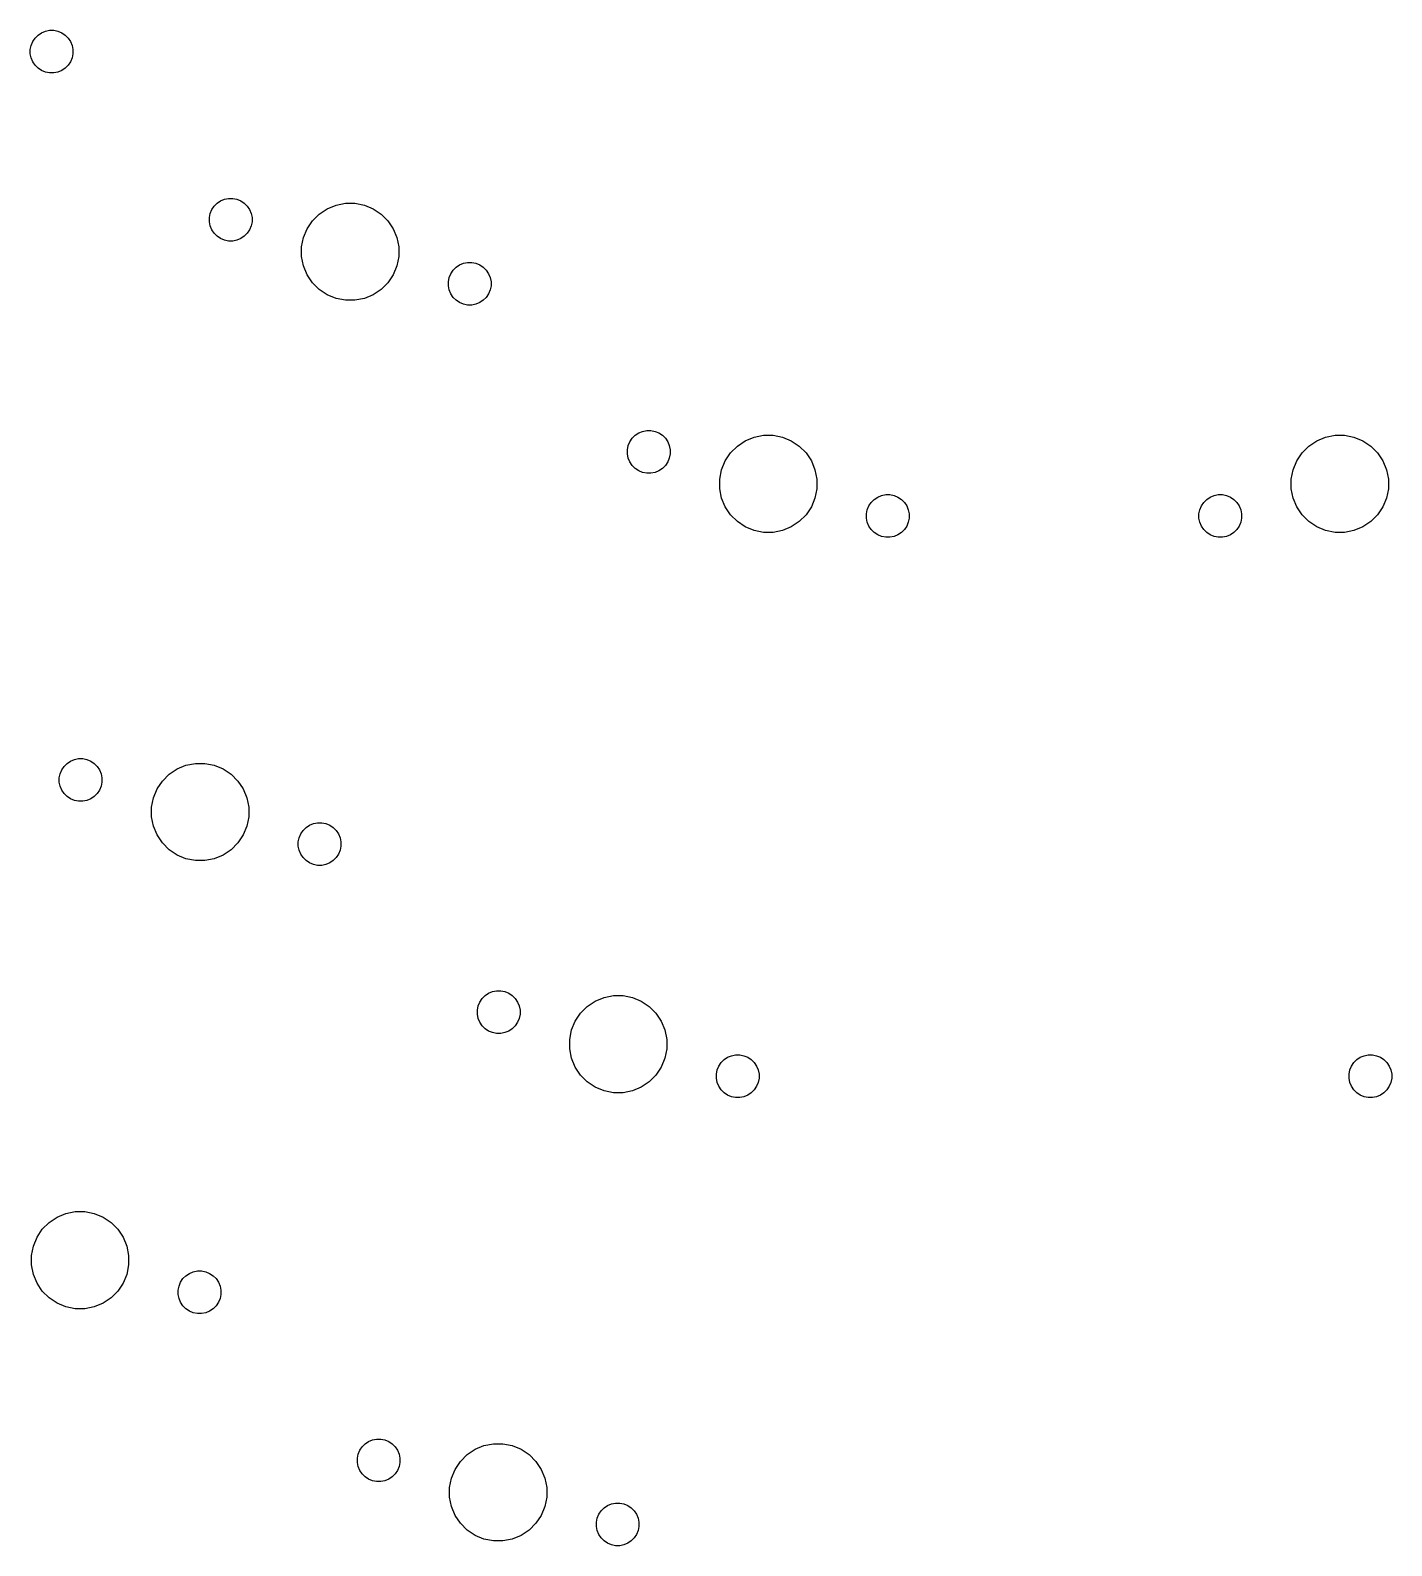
# Model space of a CAD drawing. Extents: x -662 to -203, y -195 to -58.
# Drawn here: x -425.3 to -369.4, y -130.3 to -68.1 of the extents above; entities that cross this region are included whole.
import ezdxf

# ---------------------------------------------------------------- set-up
doc = ezdxf.new("R2010")
doc.units = 0
doc.layers.add('BLACK', color=7, linetype='CONTINUOUS')

msp = doc.modelspace()

# ---------------------------------------------------------------- linework, layer by layer
at = {"layer": 'BLACK', "linetype": 'CONTINUOUS'}
for p, q in [((-425.237, -68.5124), (-425.142, -68.3691)), ((-425.142, -68.3691), (-425.02, -68.2472)), ((-425.02, -68.2472), (-424.877, -68.1515)), ((-424.877, -68.1515), (-424.717, -68.0855)), ((-424.717, -68.0855), (-424.548, -68.0519)), ((-424.548, -68.0519), (-424.376, -68.0519)), ((-424.376, -68.0519), (-424.207, -68.0855)), ((-424.207, -68.0855), (-424.048, -68.1515)), ((-424.048, -68.1515), (-423.904, -68.2472)), ((-423.904, -68.2472), (-423.782, -68.3691)), ((-423.782, -68.3691), (-423.687, -68.5124)), ((-425.337, -68.8407), (-425.303, -68.6717)), ((-425.337, -69.0131), (-425.337, -68.8407)), ((-425.303, -69.1821), (-425.337, -69.0131)), ((-425.303, -68.6717), (-425.237, -68.5124)), ((-423.687, -68.5124), (-423.621, -68.6717)), ((-423.621, -68.6717), (-423.587, -68.8407)), ((-423.587, -69.0131), (-423.621, -69.1821)), ((-423.587, -68.8407), (-423.587, -69.0131)), ((-425.237, -69.3414), (-425.303, -69.1821)), ((-425.142, -69.4847), (-425.237, -69.3414)), ((-425.02, -69.6066), (-425.142, -69.4847)), ((-424.877, -69.7023), (-425.02, -69.6066)), ((-423.904, -69.6066), (-424.048, -69.7023)), ((-423.782, -69.4847), (-423.904, -69.6066)), ((-423.687, -69.3414), (-423.782, -69.4847)), ((-423.621, -69.1821), (-423.687, -69.3414)), ((-424.717, -69.7683), (-424.877, -69.7023)), ((-424.548, -69.8019), (-424.717, -69.7683)), ((-424.376, -69.8019), (-424.548, -69.8019)), ((-424.207, -69.7683), (-424.376, -69.8019)), ((-424.048, -69.7023), (-424.207, -69.7683)), ((-417.883, -75.4136), (-417.787, -75.2702)), ((-417.787, -75.2702), (-417.665, -75.1484)), ((-417.665, -75.1484), (-417.522, -75.0526)), ((-417.522, -75.0526), (-417.363, -74.9867)), ((-417.363, -74.9867), (-417.194, -74.953)), ((-417.194, -74.953), (-417.021, -74.953)), ((-417.021, -74.953), (-416.852, -74.9867)), ((-416.852, -74.9867), (-416.693, -75.0526)), ((-416.693, -75.0526), (-416.55, -75.1484)), ((-416.55, -75.1484), (-416.428, -75.2702)), ((-416.428, -75.2702), (-416.332, -75.4136)), ((-413.145, -75.3759), (-412.782, -75.2255)), ((-412.782, -75.2255), (-412.397, -75.1489)), ((-412.397, -75.1489), (-412.004, -75.1489)), ((-412.004, -75.1489), (-411.619, -75.2255)), ((-411.619, -75.2255), (-411.256, -75.3759)), ((-417.983, -75.7418), (-417.949, -75.5728)), ((-417.983, -75.9142), (-417.983, -75.7418)), ((-417.949, -75.5728), (-417.883, -75.4136)), ((-416.332, -75.4136), (-416.266, -75.5728)), ((-416.266, -75.5728), (-416.233, -75.7418)), ((-416.233, -75.7418), (-416.233, -75.9142)), ((-413.968, -76.1984), (-413.749, -75.8718)), ((-413.749, -75.8718), (-413.472, -75.5941)), ((-413.472, -75.5941), (-413.145, -75.3759)), ((-411.256, -75.3759), (-410.93, -75.5941)), ((-410.93, -75.5941), (-410.652, -75.8718)), ((-410.652, -75.8718), (-410.434, -76.1984)), ((-417.949, -76.0833), (-417.983, -75.9142)), ((-417.883, -76.2425), (-417.949, -76.0833)), ((-417.787, -76.3858), (-417.883, -76.2425)), ((-417.665, -76.5077), (-417.787, -76.3858)), ((-417.522, -76.6034), (-417.665, -76.5077)), ((-416.55, -76.5077), (-416.693, -76.6034)), ((-416.428, -76.3858), (-416.55, -76.5077)), ((-416.332, -76.2425), (-416.428, -76.3858)), ((-416.266, -76.0833), (-416.332, -76.2425)), ((-416.233, -75.9142), (-416.266, -76.0833)), ((-414.118, -76.5612), (-413.968, -76.1984)), ((-410.434, -76.1984), (-410.283, -76.5612)), ((-417.363, -76.6694), (-417.522, -76.6034)), ((-417.194, -76.703), (-417.363, -76.6694)), ((-417.021, -76.703), (-417.194, -76.703)), ((-416.852, -76.6694), (-417.021, -76.703)), ((-416.693, -76.6034), (-416.852, -76.6694)), ((-414.195, -76.9464), (-414.118, -76.5612)), ((-414.195, -77.3392), (-414.195, -76.9464)), ((-410.283, -76.5612), (-410.207, -76.9464)), ((-410.207, -76.9464), (-410.207, -77.3392)), ((-414.118, -77.7244), (-414.195, -77.3392)), ((-413.968, -78.0873), (-414.118, -77.7244)), ((-410.283, -77.7244), (-410.434, -78.0873)), ((-410.207, -77.3392), (-410.283, -77.7244)), ((-407.852, -77.778), (-407.708, -77.6822)), ((-407.708, -77.6822), (-407.549, -77.6163)), ((-407.549, -77.6163), (-407.38, -77.5826)), ((-407.38, -77.5826), (-407.208, -77.5826)), ((-407.208, -77.5826), (-407.039, -77.6163)), ((-407.039, -77.6163), (-406.879, -77.6822)), ((-406.879, -77.6822), (-406.736, -77.778)), ((-413.749, -78.4139), (-413.968, -78.0873)), ((-410.434, -78.0873), (-410.652, -78.4139)), ((-408.169, -78.3714), (-408.135, -78.2024)), ((-408.169, -78.5438), (-408.169, -78.3714)), ((-408.135, -78.2024), (-408.069, -78.0432)), ((-408.069, -78.0432), (-407.973, -77.8998)), ((-407.973, -77.8998), (-407.852, -77.778)), ((-406.736, -77.778), (-406.614, -77.8998)), ((-406.614, -77.8998), (-406.518, -78.0432)), ((-406.518, -78.0432), (-406.452, -78.2024)), ((-406.452, -78.2024), (-406.419, -78.3714)), ((-406.419, -78.3714), (-406.419, -78.5438)), ((-413.472, -78.6916), (-413.749, -78.4139)), ((-413.145, -78.9098), (-413.472, -78.6916)), ((-412.782, -79.0601), (-413.145, -78.9098)), ((-411.256, -78.9098), (-411.619, -79.0601)), ((-410.93, -78.6916), (-411.256, -78.9098)), ((-410.652, -78.4139), (-410.93, -78.6916)), ((-408.135, -78.7129), (-408.169, -78.5438)), ((-408.069, -78.8721), (-408.135, -78.7129)), ((-407.973, -79.0154), (-408.069, -78.8721)), ((-406.518, -78.8721), (-406.614, -79.0154)), ((-406.452, -78.7129), (-406.518, -78.8721)), ((-406.419, -78.5438), (-406.452, -78.7129)), ((-412.397, -79.1367), (-412.782, -79.0601)), ((-412.004, -79.1367), (-412.397, -79.1367)), ((-411.619, -79.0601), (-412.004, -79.1367)), ((-407.852, -79.1373), (-407.973, -79.0154)), ((-407.708, -79.233), (-407.852, -79.1373)), ((-407.549, -79.299), (-407.708, -79.233)), ((-407.38, -79.3326), (-407.549, -79.299)), ((-407.208, -79.3326), (-407.38, -79.3326)), ((-407.039, -79.299), (-407.208, -79.3326)), ((-406.879, -79.233), (-407.039, -79.299)), ((-406.736, -79.1373), (-406.879, -79.233)), ((-406.614, -79.0154), (-406.736, -79.1373)), ((-400.497, -84.6791), (-400.354, -84.5833)), ((-400.354, -84.5833), (-400.195, -84.5174)), ((-400.195, -84.5174), (-400.026, -84.4837)), ((-400.026, -84.4837), (-399.853, -84.4837)), ((-399.853, -84.4837), (-399.684, -84.5174)), ((-399.684, -84.5174), (-399.525, -84.5833)), ((-399.525, -84.5833), (-399.382, -84.6791)), ((-400.814, -85.2726), (-400.781, -85.1035)), ((-400.781, -85.1035), (-400.715, -84.9443)), ((-400.715, -84.9443), (-400.619, -84.801)), ((-400.619, -84.801), (-400.497, -84.6791)), ((-399.382, -84.6791), (-399.26, -84.801)), ((-399.26, -84.801), (-399.164, -84.9443)), ((-399.164, -84.9443), (-399.098, -85.1035)), ((-399.098, -85.1035), (-399.064, -85.2726)), ((-396.581, -85.4025), (-396.303, -85.1248)), ((-396.303, -85.1248), (-395.977, -84.9066)), ((-395.977, -84.9066), (-395.614, -84.7563)), ((-395.614, -84.7563), (-395.229, -84.6796)), ((-395.229, -84.6796), (-394.836, -84.6796)), ((-394.836, -84.6796), (-394.451, -84.7563)), ((-394.451, -84.7563), (-394.088, -84.9066)), ((-394.088, -84.9066), (-393.761, -85.1248)), ((-393.761, -85.1248), (-393.484, -85.4025)), ((-373.114, -85.4025), (-372.836, -85.1248)), ((-372.836, -85.1248), (-372.509, -84.9066)), ((-372.509, -84.9066), (-372.147, -84.7563)), ((-372.147, -84.7563), (-371.761, -84.6796)), ((-371.761, -84.6796), (-371.369, -84.6796)), ((-371.369, -84.6796), (-370.983, -84.7563)), ((-370.983, -84.7563), (-370.62, -84.9066)), ((-370.62, -84.9066), (-370.294, -85.1248)), ((-370.294, -85.1248), (-370.016, -85.4025)), ((-400.814, -85.4449), (-400.814, -85.2726)), ((-400.781, -85.614), (-400.814, -85.4449)), ((-400.715, -85.7732), (-400.781, -85.614)), ((-400.619, -85.9165), (-400.715, -85.7732)), ((-399.164, -85.7732), (-399.26, -85.9165)), ((-399.098, -85.614), (-399.164, -85.7732)), ((-399.064, -85.4449), (-399.098, -85.614)), ((-399.064, -85.2726), (-399.064, -85.4449)), ((-396.95, -86.092), (-396.799, -85.7291)), ((-396.799, -85.7291), (-396.581, -85.4025)), ((-393.484, -85.4025), (-393.265, -85.7291)), ((-393.265, -85.7291), (-393.115, -86.092)), ((-373.482, -86.092), (-373.332, -85.7291)), ((-373.332, -85.7291), (-373.114, -85.4025)), ((-370.016, -85.4025), (-369.798, -85.7291)), ((-369.798, -85.7291), (-369.648, -86.092)), ((-400.497, -86.0384), (-400.619, -85.9165)), ((-400.354, -86.1342), (-400.497, -86.0384)), ((-400.195, -86.2001), (-400.354, -86.1342)), ((-400.026, -86.2337), (-400.195, -86.2001)), ((-399.853, -86.2337), (-400.026, -86.2337)), ((-399.684, -86.2001), (-399.853, -86.2337)), ((-399.525, -86.1342), (-399.684, -86.2001)), ((-399.382, -86.0384), (-399.525, -86.1342)), ((-399.26, -85.9165), (-399.382, -86.0384)), ((-397.026, -86.4772), (-396.95, -86.092)), ((-393.115, -86.092), (-393.039, -86.4772)), ((-373.559, -86.4772), (-373.482, -86.092)), ((-369.648, -86.092), (-369.571, -86.4772)), ((-397.026, -86.8699), (-397.026, -86.4772)), ((-396.95, -87.2551), (-397.026, -86.8699)), ((-393.039, -86.8699), (-393.115, -87.2551)), ((-393.039, -86.4772), (-393.039, -86.8699)), ((-373.559, -86.8699), (-373.559, -86.4772)), ((-373.482, -87.2551), (-373.559, -86.8699)), ((-369.571, -86.8699), (-369.648, -87.2551)), ((-369.571, -86.4772), (-369.571, -86.8699)), ((-396.799, -87.618), (-396.95, -87.2551)), ((-396.581, -87.9446), (-396.799, -87.618)), ((-393.265, -87.618), (-393.484, -87.9446)), ((-393.115, -87.2551), (-393.265, -87.618)), ((-390.967, -87.7331), (-390.901, -87.5739)), ((-390.901, -87.5739), (-390.805, -87.4306)), ((-390.805, -87.4306), (-390.683, -87.3087)), ((-390.683, -87.3087), (-390.54, -87.2129)), ((-390.54, -87.2129), (-390.381, -87.147)), ((-390.381, -87.147), (-390.212, -87.1134)), ((-390.212, -87.1134), (-390.039, -87.1134)), ((-390.039, -87.1134), (-389.87, -87.147)), ((-389.87, -87.147), (-389.711, -87.2129)), ((-389.711, -87.2129), (-389.568, -87.3087)), ((-389.568, -87.3087), (-389.446, -87.4306)), ((-389.446, -87.4306), (-389.35, -87.5739)), ((-389.35, -87.5739), (-389.284, -87.7331)), ((-377.313, -87.7331), (-377.247, -87.5739)), ((-377.247, -87.5739), (-377.151, -87.4306)), ((-377.151, -87.4306), (-377.03, -87.3087)), ((-377.03, -87.3087), (-376.886, -87.2129)), ((-376.886, -87.2129), (-376.727, -87.147)), ((-376.727, -87.147), (-376.558, -87.1134)), ((-376.558, -87.1134), (-376.386, -87.1134)), ((-376.386, -87.1134), (-376.217, -87.147)), ((-376.217, -87.147), (-376.057, -87.2129)), ((-376.057, -87.2129), (-375.914, -87.3087)), ((-375.914, -87.3087), (-375.792, -87.4306)), ((-375.792, -87.4306), (-375.696, -87.5739)), ((-375.696, -87.5739), (-375.63, -87.7331)), ((-373.332, -87.618), (-373.482, -87.2551)), ((-373.114, -87.9446), (-373.332, -87.618)), ((-369.798, -87.618), (-370.016, -87.9446)), ((-369.648, -87.2551), (-369.798, -87.618)), ((-396.303, -88.2223), (-396.581, -87.9446)), ((-395.977, -88.4405), (-396.303, -88.2223)), ((-393.761, -88.2223), (-394.088, -88.4405)), ((-393.484, -87.9446), (-393.761, -88.2223)), ((-391.001, -87.9022), (-390.967, -87.7331)), ((-391.001, -88.0745), (-391.001, -87.9022)), ((-390.967, -88.2436), (-391.001, -88.0745)), ((-390.901, -88.4028), (-390.967, -88.2436)), ((-389.284, -88.2436), (-389.35, -88.4028)), ((-389.284, -87.7331), (-389.251, -87.9022)), ((-389.251, -88.0745), (-389.284, -88.2436)), ((-389.251, -87.9022), (-389.251, -88.0745)), ((-377.347, -87.9022), (-377.313, -87.7331)), ((-377.347, -88.0745), (-377.347, -87.9022)), ((-377.313, -88.2436), (-377.347, -88.0745)), ((-377.247, -88.4028), (-377.313, -88.2436)), ((-375.63, -88.2436), (-375.696, -88.4028)), ((-375.63, -87.7331), (-375.597, -87.9022)), ((-375.597, -88.0745), (-375.63, -88.2436)), ((-375.597, -87.9022), (-375.597, -88.0745)), ((-372.836, -88.2223), (-373.114, -87.9446)), ((-372.509, -88.4405), (-372.836, -88.2223)), ((-370.294, -88.2223), (-370.62, -88.4405)), ((-370.016, -87.9446), (-370.294, -88.2223)), ((-395.614, -88.5908), (-395.977, -88.4405)), ((-395.229, -88.6675), (-395.614, -88.5908)), ((-394.836, -88.6675), (-395.229, -88.6675)), ((-394.451, -88.5908), (-394.836, -88.6675)), ((-394.088, -88.4405), (-394.451, -88.5908)), ((-390.805, -88.5461), (-390.901, -88.4028)), ((-390.683, -88.668), (-390.805, -88.5461)), ((-390.54, -88.7638), (-390.683, -88.668)), ((-390.381, -88.8297), (-390.54, -88.7638)), ((-390.212, -88.8634), (-390.381, -88.8297)), ((-390.039, -88.8634), (-390.212, -88.8634)), ((-389.87, -88.8297), (-390.039, -88.8634)), ((-389.711, -88.7638), (-389.87, -88.8297)), ((-389.568, -88.668), (-389.711, -88.7638)), ((-389.446, -88.5461), (-389.568, -88.668)), ((-389.35, -88.4028), (-389.446, -88.5461)), ((-377.151, -88.5461), (-377.247, -88.4028)), ((-377.03, -88.668), (-377.151, -88.5461)), ((-376.886, -88.7638), (-377.03, -88.668)), ((-376.727, -88.8297), (-376.886, -88.7638)), ((-376.558, -88.8634), (-376.727, -88.8297)), ((-376.386, -88.8634), (-376.558, -88.8634)), ((-376.217, -88.8297), (-376.386, -88.8634)), ((-376.057, -88.7638), (-376.217, -88.8297)), ((-375.914, -88.668), (-376.057, -88.7638)), ((-375.792, -88.5461), (-375.914, -88.668)), ((-375.696, -88.4028), (-375.792, -88.5461)), ((-372.147, -88.5908), (-372.509, -88.4405)), ((-371.761, -88.6675), (-372.147, -88.5908)), ((-371.369, -88.6675), (-371.761, -88.6675)), ((-370.983, -88.5908), (-371.369, -88.6675)), ((-370.62, -88.4405), (-370.983, -88.5908)), ((-424.046, -98.4147), (-423.95, -98.2714)), ((-423.95, -98.2714), (-423.828, -98.1495)), ((-423.828, -98.1495), (-423.685, -98.0537)), ((-423.685, -98.0537), (-423.526, -97.9878)), ((-423.526, -97.9878), (-423.357, -97.9541)), ((-423.357, -97.9541), (-423.185, -97.9541)), ((-423.185, -97.9541), (-423.015, -97.9878)), ((-423.015, -97.9878), (-422.856, -98.0537)), ((-422.856, -98.0537), (-422.713, -98.1495)), ((-422.713, -98.1495), (-422.591, -98.2714)), ((-422.591, -98.2714), (-422.495, -98.4147)), ((-419.308, -98.377), (-418.945, -98.2267)), ((-418.945, -98.2267), (-418.56, -98.15)), ((-418.56, -98.15), (-418.167, -98.15)), ((-418.167, -98.15), (-417.782, -98.2267)), ((-417.782, -98.2267), (-417.419, -98.377)), ((-424.146, -98.743), (-424.112, -98.5739)), ((-424.146, -98.9153), (-424.146, -98.743)), ((-424.112, -99.0844), (-424.146, -98.9153)), ((-424.112, -98.5739), (-424.046, -98.4147)), ((-422.495, -98.4147), (-422.429, -98.5739)), ((-422.429, -98.5739), (-422.396, -98.743)), ((-422.396, -98.9153), (-422.429, -99.0844)), ((-422.396, -98.743), (-422.396, -98.9153)), ((-420.131, -99.1995), (-419.913, -98.8729)), ((-419.913, -98.8729), (-419.635, -98.5952)), ((-419.635, -98.5952), (-419.308, -98.377)), ((-417.419, -98.377), (-417.093, -98.5952)), ((-417.093, -98.5952), (-416.815, -98.8729)), ((-416.815, -98.8729), (-416.597, -99.1995)), ((-424.046, -99.2436), (-424.112, -99.0844)), ((-423.95, -99.3869), (-424.046, -99.2436)), ((-423.828, -99.5088), (-423.95, -99.3869)), ((-423.685, -99.6045), (-423.828, -99.5088)), ((-422.713, -99.5088), (-422.856, -99.6045)), ((-422.591, -99.3869), (-422.713, -99.5088)), ((-422.495, -99.2436), (-422.591, -99.3869)), ((-422.429, -99.0844), (-422.495, -99.2436)), ((-420.281, -99.5623), (-420.131, -99.1995)), ((-416.597, -99.1995), (-416.447, -99.5623)), ((-423.526, -99.6705), (-423.685, -99.6045)), ((-423.357, -99.7041), (-423.526, -99.6705)), ((-423.185, -99.7041), (-423.357, -99.7041)), ((-423.015, -99.6705), (-423.185, -99.7041)), ((-422.856, -99.6045), (-423.015, -99.6705)), ((-420.358, -99.9476), (-420.281, -99.5623)), ((-420.358, -100.34), (-420.358, -99.9476)), ((-416.447, -99.5623), (-416.37, -99.9476)), ((-416.37, -99.9476), (-416.37, -100.34)), ((-420.281, -100.726), (-420.358, -100.34)), ((-420.131, -101.088), (-420.281, -100.726)), ((-416.447, -100.726), (-416.597, -101.088)), ((-416.37, -100.34), (-416.447, -100.726)), ((-414.137, -100.901), (-414.015, -100.779)), ((-414.015, -100.779), (-413.871, -100.683)), ((-413.871, -100.683), (-413.712, -100.617)), ((-413.712, -100.617), (-413.543, -100.584)), ((-413.543, -100.584), (-413.371, -100.584)), ((-413.371, -100.584), (-413.202, -100.617)), ((-413.202, -100.617), (-413.042, -100.683)), ((-413.042, -100.683), (-412.899, -100.779)), ((-412.899, -100.779), (-412.777, -100.901)), ((-419.913, -101.415), (-420.131, -101.088)), ((-416.597, -101.088), (-416.815, -101.415)), ((-414.332, -101.373), (-414.298, -101.204)), ((-414.332, -101.545), (-414.332, -101.373)), ((-414.298, -101.204), (-414.232, -101.044)), ((-414.232, -101.044), (-414.137, -100.901)), ((-412.777, -100.901), (-412.681, -101.044)), ((-412.681, -101.044), (-412.616, -101.204)), ((-412.616, -101.204), (-412.582, -101.373)), ((-412.582, -101.373), (-412.582, -101.545)), ((-419.635, -101.693), (-419.913, -101.415)), ((-419.308, -101.911), (-419.635, -101.693)), ((-418.945, -102.061), (-419.308, -101.911)), ((-417.419, -101.911), (-417.782, -102.061)), ((-417.093, -101.693), (-417.419, -101.911)), ((-416.815, -101.415), (-417.093, -101.693)), ((-414.298, -101.714), (-414.332, -101.545)), ((-414.232, -101.873), (-414.298, -101.714)), ((-414.137, -102.017), (-414.232, -101.873)), ((-414.015, -102.138), (-414.137, -102.017)), ((-412.777, -102.017), (-412.899, -102.138)), ((-412.681, -101.873), (-412.777, -102.017)), ((-412.616, -101.714), (-412.681, -101.873)), ((-412.582, -101.545), (-412.616, -101.714)), ((-418.56, -102.138), (-418.945, -102.061)), ((-418.167, -102.138), (-418.56, -102.138)), ((-417.782, -102.061), (-418.167, -102.138)), ((-413.871, -102.234), (-414.015, -102.138)), ((-413.712, -102.3), (-413.871, -102.234)), ((-413.543, -102.334), (-413.712, -102.3)), ((-413.371, -102.334), (-413.543, -102.334)), ((-413.202, -102.3), (-413.371, -102.334)), ((-413.042, -102.234), (-413.202, -102.3)), ((-412.899, -102.138), (-413.042, -102.234)), ((-406.66, -107.68), (-406.517, -107.584)), ((-406.517, -107.584), (-406.358, -107.518)), ((-406.358, -107.518), (-406.189, -107.485)), ((-406.189, -107.485), (-406.016, -107.485)), ((-406.016, -107.485), (-405.847, -107.518)), ((-405.847, -107.518), (-405.688, -107.584)), ((-405.688, -107.584), (-405.545, -107.68)), ((-406.977, -108.274), (-406.944, -108.105)), ((-406.944, -108.105), (-406.878, -107.945)), ((-406.878, -107.945), (-406.782, -107.802)), ((-406.782, -107.802), (-406.66, -107.68)), ((-405.545, -107.68), (-405.423, -107.802)), ((-405.423, -107.802), (-405.327, -107.945)), ((-405.327, -107.945), (-405.261, -108.105)), ((-405.261, -108.105), (-405.227, -108.274)), ((-402.744, -108.404), (-402.467, -108.126)), ((-402.467, -108.126), (-402.14, -107.908)), ((-402.14, -107.908), (-401.777, -107.757)), ((-401.777, -107.757), (-401.392, -107.681)), ((-401.392, -107.681), (-400.999, -107.681)), ((-400.999, -107.681), (-400.614, -107.757)), ((-400.614, -107.757), (-400.251, -107.908)), ((-400.251, -107.908), (-399.925, -108.126)), ((-399.925, -108.126), (-399.647, -108.404)), ((-406.977, -108.446), (-406.977, -108.274)), ((-406.944, -108.615), (-406.977, -108.446)), ((-406.878, -108.774), (-406.944, -108.615)), ((-406.782, -108.918), (-406.878, -108.774)), ((-405.327, -108.774), (-405.423, -108.918)), ((-405.261, -108.615), (-405.327, -108.774)), ((-405.227, -108.446), (-405.261, -108.615)), ((-405.227, -108.274), (-405.227, -108.446)), ((-403.113, -109.093), (-402.963, -108.73)), ((-402.963, -108.73), (-402.744, -108.404)), ((-399.647, -108.404), (-399.429, -108.73)), ((-399.429, -108.73), (-399.278, -109.093)), ((-406.66, -109.04), (-406.782, -108.918)), ((-406.517, -109.135), (-406.66, -109.04)), ((-406.358, -109.201), (-406.517, -109.135)), ((-406.189, -109.235), (-406.358, -109.201)), ((-406.016, -109.235), (-406.189, -109.235)), ((-405.847, -109.201), (-406.016, -109.235)), ((-405.688, -109.135), (-405.847, -109.201)), ((-405.545, -109.04), (-405.688, -109.135)), ((-405.423, -108.918), (-405.545, -109.04)), ((-403.189, -109.478), (-403.113, -109.093)), ((-403.189, -109.871), (-403.189, -109.478)), ((-399.278, -109.093), (-399.202, -109.478)), ((-399.202, -109.478), (-399.202, -109.871)), ((-403.113, -110.256), (-403.189, -109.871)), ((-399.202, -109.871), (-399.278, -110.256)), ((-396.544, -110.148), (-396.375, -110.114)), ((-396.375, -110.114), (-396.202, -110.114)), ((-396.202, -110.114), (-396.033, -110.148)), ((-370.564, -110.148), (-370.395, -110.114)), ((-370.395, -110.114), (-370.223, -110.114)), ((-370.223, -110.114), (-370.053, -110.148)), ((-402.963, -110.619), (-403.113, -110.256)), ((-402.744, -110.946), (-402.963, -110.619)), ((-399.429, -110.619), (-399.647, -110.946)), ((-399.278, -110.256), (-399.429, -110.619)), ((-397.164, -110.903), (-397.13, -110.734)), ((-397.13, -110.734), (-397.064, -110.575)), ((-397.064, -110.575), (-396.968, -110.432)), ((-396.968, -110.432), (-396.846, -110.31)), ((-396.846, -110.31), (-396.703, -110.214)), ((-396.703, -110.214), (-396.544, -110.148)), ((-396.033, -110.148), (-395.874, -110.214)), ((-395.874, -110.214), (-395.731, -110.31)), ((-395.731, -110.31), (-395.609, -110.432)), ((-395.609, -110.432), (-395.513, -110.575)), ((-395.513, -110.575), (-395.447, -110.734)), ((-395.447, -110.734), (-395.414, -110.903)), ((-371.184, -110.903), (-371.15, -110.734)), ((-371.15, -110.734), (-371.084, -110.575)), ((-371.084, -110.575), (-370.988, -110.432)), ((-370.988, -110.432), (-370.866, -110.31)), ((-370.866, -110.31), (-370.723, -110.214)), ((-370.723, -110.214), (-370.564, -110.148)), ((-370.053, -110.148), (-369.894, -110.214)), ((-369.894, -110.214), (-369.751, -110.31)), ((-369.751, -110.31), (-369.629, -110.432)), ((-369.629, -110.432), (-369.533, -110.575)), ((-369.533, -110.575), (-369.467, -110.734)), ((-369.467, -110.734), (-369.434, -110.903)), ((-402.467, -111.223), (-402.744, -110.946)), ((-402.14, -111.442), (-402.467, -111.223)), ((-399.925, -111.223), (-400.251, -111.442)), ((-399.647, -110.946), (-399.925, -111.223)), ((-397.164, -111.076), (-397.164, -110.903)), ((-397.13, -111.245), (-397.164, -111.076)), ((-397.064, -111.404), (-397.13, -111.245)), ((-395.447, -111.245), (-395.513, -111.404)), ((-395.414, -111.076), (-395.447, -111.245)), ((-395.414, -110.903), (-395.414, -111.076)), ((-371.184, -111.076), (-371.184, -110.903)), ((-371.15, -111.245), (-371.184, -111.076)), ((-371.084, -111.404), (-371.15, -111.245)), ((-369.467, -111.245), (-369.533, -111.404)), ((-369.434, -111.076), (-369.467, -111.245)), ((-369.434, -110.903), (-369.434, -111.076)), ((-401.777, -111.592), (-402.14, -111.442)), ((-401.392, -111.669), (-401.777, -111.592)), ((-400.999, -111.669), (-401.392, -111.669)), ((-400.614, -111.592), (-400.999, -111.669)), ((-400.251, -111.442), (-400.614, -111.592)), ((-396.968, -111.547), (-397.064, -111.404)), ((-396.846, -111.669), (-396.968, -111.547)), ((-396.703, -111.765), (-396.846, -111.669)), ((-396.544, -111.831), (-396.703, -111.765)), ((-396.375, -111.864), (-396.544, -111.831)), ((-396.202, -111.864), (-396.375, -111.864)), ((-396.033, -111.831), (-396.202, -111.864)), ((-395.874, -111.765), (-396.033, -111.831)), ((-395.731, -111.669), (-395.874, -111.765)), ((-395.609, -111.547), (-395.731, -111.669)), ((-395.513, -111.404), (-395.609, -111.547)), ((-370.988, -111.547), (-371.084, -111.404)), ((-370.866, -111.669), (-370.988, -111.547)), ((-370.723, -111.765), (-370.866, -111.669)), ((-370.564, -111.831), (-370.723, -111.765)), ((-370.395, -111.864), (-370.564, -111.831)), ((-370.223, -111.864), (-370.395, -111.864)), ((-370.053, -111.831), (-370.223, -111.864)), ((-369.894, -111.765), (-370.053, -111.831)), ((-369.751, -111.669), (-369.894, -111.765)), ((-369.629, -111.547), (-369.751, -111.669)), ((-369.533, -111.404), (-369.629, -111.547)), ((-424.565, -116.996), (-424.239, -116.778)), ((-424.239, -116.778), (-423.876, -116.628)), ((-423.876, -116.628), (-423.491, -116.551)), ((-423.491, -116.551), (-423.098, -116.551)), ((-423.098, -116.551), (-422.713, -116.628)), ((-422.713, -116.628), (-422.35, -116.778)), ((-422.35, -116.778), (-422.023, -116.996)), ((-425.061, -117.6), (-424.843, -117.274)), ((-424.843, -117.274), (-424.565, -116.996)), ((-422.023, -116.996), (-421.746, -117.274)), ((-421.746, -117.274), (-421.527, -117.6)), ((-425.288, -118.348), (-425.212, -117.963)), ((-425.212, -117.963), (-425.061, -117.6)), ((-421.527, -117.6), (-421.377, -117.963)), ((-421.377, -117.963), (-421.3, -118.348)), ((-425.288, -118.741), (-425.288, -118.348)), ((-425.212, -119.126), (-425.288, -118.741)), ((-421.3, -118.741), (-421.377, -119.126)), ((-421.3, -118.348), (-421.3, -118.741)), ((-425.061, -119.489), (-425.212, -119.126)), ((-421.377, -119.126), (-421.527, -119.489)), ((-419.229, -119.604), (-419.163, -119.445)), ((-419.163, -119.445), (-419.067, -119.302)), ((-419.067, -119.302), (-418.945, -119.18)), ((-418.945, -119.18), (-418.802, -119.084)), ((-418.802, -119.084), (-418.643, -119.018)), ((-418.643, -119.018), (-418.474, -118.985)), ((-418.474, -118.985), (-418.301, -118.985)), ((-418.301, -118.985), (-418.132, -119.018)), ((-418.132, -119.018), (-417.973, -119.084)), ((-417.973, -119.084), (-417.83, -119.18)), ((-417.83, -119.18), (-417.708, -119.302)), ((-417.708, -119.302), (-417.612, -119.445)), ((-417.612, -119.445), (-417.546, -119.604)), ((-424.843, -119.816), (-425.061, -119.489)), ((-424.565, -120.094), (-424.843, -119.816)), ((-421.746, -119.816), (-422.023, -120.094)), ((-421.527, -119.489), (-421.746, -119.816)), ((-419.262, -119.773), (-419.229, -119.604)), ((-419.262, -119.946), (-419.262, -119.773)), ((-419.229, -120.115), (-419.262, -119.946)), ((-417.546, -119.604), (-417.512, -119.773)), ((-417.512, -119.946), (-417.546, -120.115)), ((-417.512, -119.773), (-417.512, -119.946)), ((-424.239, -120.312), (-424.565, -120.094)), ((-423.876, -120.462), (-424.239, -120.312)), ((-423.491, -120.539), (-423.876, -120.462)), ((-423.098, -120.539), (-423.491, -120.539)), ((-422.713, -120.462), (-423.098, -120.539)), ((-422.35, -120.312), (-422.713, -120.462)), ((-422.023, -120.094), (-422.35, -120.312)), ((-419.163, -120.274), (-419.229, -120.115)), ((-419.067, -120.417), (-419.163, -120.274)), ((-418.945, -120.539), (-419.067, -120.417)), ((-418.802, -120.635), (-418.945, -120.539)), ((-418.643, -120.701), (-418.802, -120.635)), ((-417.973, -120.635), (-418.132, -120.701)), ((-417.83, -120.539), (-417.973, -120.635)), ((-417.708, -120.417), (-417.83, -120.539)), ((-417.612, -120.274), (-417.708, -120.417)), ((-417.546, -120.115), (-417.612, -120.274)), ((-418.474, -120.735), (-418.643, -120.701)), ((-418.301, -120.735), (-418.474, -120.735)), ((-418.132, -120.701), (-418.301, -120.735)), ((-411.808, -126.346), (-411.713, -126.203)), ((-411.713, -126.203), (-411.591, -126.081)), ((-411.591, -126.081), (-411.447, -125.985)), ((-411.447, -125.985), (-411.288, -125.919)), ((-411.288, -125.919), (-411.119, -125.886)), ((-411.119, -125.886), (-410.947, -125.886)), ((-410.947, -125.886), (-410.778, -125.919)), ((-410.778, -125.919), (-410.618, -125.985)), ((-410.618, -125.985), (-410.475, -126.081)), ((-410.475, -126.081), (-410.353, -126.203)), ((-410.353, -126.203), (-410.258, -126.346)), ((-407.071, -126.309), (-406.708, -126.158)), ((-406.708, -126.158), (-406.322, -126.082)), ((-406.322, -126.082), (-405.93, -126.082)), ((-405.93, -126.082), (-405.544, -126.158)), ((-405.544, -126.158), (-405.182, -126.309)), ((-411.908, -126.675), (-411.874, -126.506)), ((-411.908, -126.847), (-411.908, -126.675)), ((-411.874, -127.016), (-411.908, -126.847)), ((-411.874, -126.506), (-411.808, -126.346)), ((-410.258, -126.346), (-410.192, -126.506)), ((-410.192, -126.506), (-410.158, -126.675)), ((-410.158, -126.847), (-410.192, -127.016)), ((-410.158, -126.675), (-410.158, -126.847)), ((-407.893, -127.131), (-407.675, -126.805)), ((-407.675, -126.805), (-407.397, -126.527)), ((-407.397, -126.527), (-407.071, -126.309)), ((-405.182, -126.309), (-404.855, -126.527)), ((-404.855, -126.527), (-404.577, -126.805)), ((-404.577, -126.805), (-404.359, -127.131)), ((-411.808, -127.175), (-411.874, -127.016)), ((-411.713, -127.319), (-411.808, -127.175)), ((-411.591, -127.44), (-411.713, -127.319)), ((-411.447, -127.536), (-411.591, -127.44)), ((-411.288, -127.602), (-411.447, -127.536)), ((-410.618, -127.536), (-410.778, -127.602)), ((-410.475, -127.44), (-410.618, -127.536)), ((-410.353, -127.319), (-410.475, -127.44)), ((-410.258, -127.175), (-410.353, -127.319)), ((-410.192, -127.016), (-410.258, -127.175)), ((-408.12, -127.879), (-408.043, -127.494)), ((-408.043, -127.494), (-407.893, -127.131)), ((-404.359, -127.131), (-404.209, -127.494)), ((-404.209, -127.494), (-404.132, -127.879)), ((-411.119, -127.636), (-411.288, -127.602)), ((-410.947, -127.636), (-411.119, -127.636)), ((-410.778, -127.602), (-410.947, -127.636)), ((-408.12, -128.272), (-408.12, -127.879)), ((-404.132, -127.879), (-404.132, -128.272)), ((-408.043, -128.657), (-408.12, -128.272)), ((-407.893, -129.02), (-408.043, -128.657)), ((-404.209, -128.657), (-404.359, -129.02)), ((-404.132, -128.272), (-404.209, -128.657)), ((-401.899, -128.833), (-401.777, -128.711)), ((-401.777, -128.711), (-401.634, -128.615)), ((-401.634, -128.615), (-401.474, -128.549)), ((-401.474, -128.549), (-401.305, -128.515)), ((-401.305, -128.515), (-401.133, -128.515)), ((-401.133, -128.515), (-400.964, -128.549)), ((-400.964, -128.549), (-400.805, -128.615)), ((-400.805, -128.615), (-400.661, -128.711)), ((-400.661, -128.711), (-400.539, -128.833)), ((-407.675, -129.347), (-407.893, -129.02)), ((-407.397, -129.624), (-407.675, -129.347)), ((-404.577, -129.347), (-404.855, -129.624)), ((-404.359, -129.02), (-404.577, -129.347)), ((-402.094, -129.304), (-402.061, -129.135)), ((-402.094, -129.477), (-402.094, -129.304)), ((-402.061, -129.135), (-401.995, -128.976)), ((-401.995, -128.976), (-401.899, -128.833)), ((-400.539, -128.833), (-400.444, -128.976)), ((-400.444, -128.976), (-400.378, -129.135)), ((-400.378, -129.135), (-400.344, -129.304)), ((-400.344, -129.304), (-400.344, -129.477)), ((-407.071, -129.843), (-407.397, -129.624)), ((-406.708, -129.993), (-407.071, -129.843)), ((-406.322, -130.069), (-406.708, -129.993)), ((-405.544, -129.993), (-405.93, -130.069)), ((-405.182, -129.843), (-405.544, -129.993)), ((-404.855, -129.624), (-405.182, -129.843)), ((-402.061, -129.646), (-402.094, -129.477)), ((-401.995, -129.805), (-402.061, -129.646)), ((-401.899, -129.948), (-401.995, -129.805)), ((-401.777, -130.07), (-401.899, -129.948)), ((-400.539, -129.948), (-400.661, -130.07)), ((-400.444, -129.805), (-400.539, -129.948)), ((-400.378, -129.646), (-400.444, -129.805)), ((-400.344, -129.477), (-400.378, -129.646)), ((-405.93, -130.069), (-406.322, -130.069)), ((-401.634, -130.166), (-401.777, -130.07)), ((-401.474, -130.232), (-401.634, -130.166)), ((-401.305, -130.265), (-401.474, -130.232)), ((-401.133, -130.265), (-401.305, -130.265)), ((-400.964, -130.232), (-401.133, -130.265)), ((-400.805, -130.166), (-400.964, -130.232)), ((-400.661, -130.07), (-400.805, -130.166))]:
    msp.add_line(p, q, dxfattribs=at)

doc.saveas('drawing.dxf')
